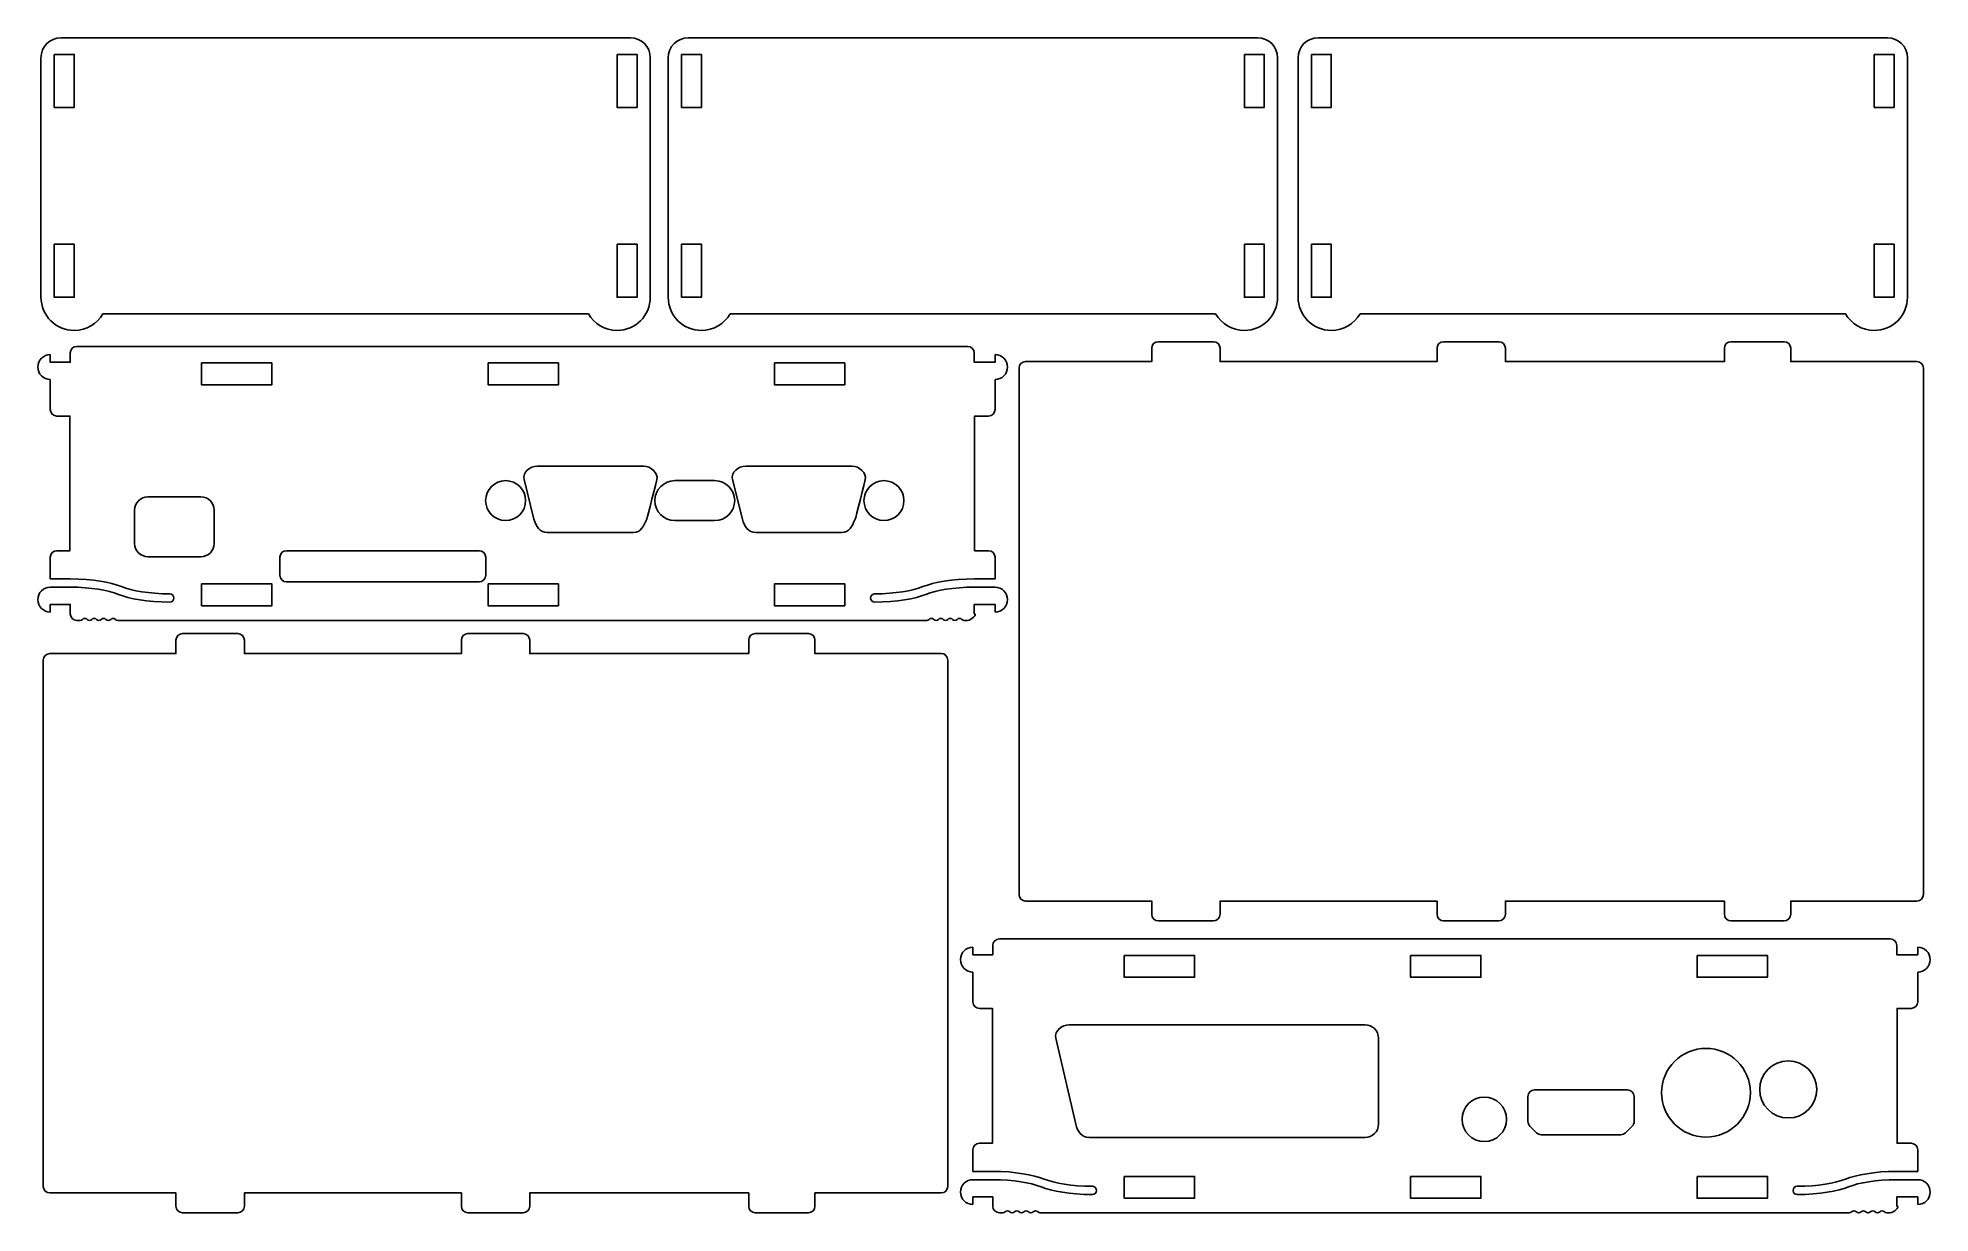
# Model space of a CAD drawing. Extents: x -39 to 246, y 35 to 213.
import ezdxf

# ---------------------------------------------------------------- set-up
doc = ezdxf.new("R2010")
doc.units = 0
doc.layers.get('0').update_dxf_attribs({"linetype": 'CONTINUOUS'})

msp = doc.modelspace()

# ---------------------------------------------------------------- linework, layer by layer
at = {"color": 7}
for points in [[(-35.175035, 212.615276), (50.624943, 212.615457)], [(59.324968, 212.615276), (145.124918, 212.615457)], [(154.224967, 212.615276), (240.024917, 212.615457)], [(-38.17504, 173.515277), (-38.17504, 209.615254)], [(-36.175053, 210.115651), (-33.175053, 210.115651), (-33.175053, 202.115356), (-36.175053, 202.115356), (-36.175053, 210.115651)], [(48.624961, 210.115651), (51.624961, 210.115651), (51.624961, 202.115356), (48.624961, 202.115356), (48.624961, 210.115651)], [(53.624946, 209.615434), (53.624946, 173.515457)], [(56.324963, 173.515277), (56.324963, 209.615254)], [(58.32495, 210.115651), (61.32495, 210.115651), (61.32495, 202.115356), (58.32495, 202.115356), (58.32495, 210.115651)], [(143.124936, 210.115651), (146.124936, 210.115651), (146.124936, 202.115356), (143.124936, 202.115356), (143.124936, 210.115651)], [(148.12492, 209.615434), (148.12492, 173.515457)], [(151.224962, 173.515277), (151.224962, 209.615254)], [(153.22495, 210.115651), (156.224949, 210.115651), (156.224949, 202.115356), (153.22495, 202.115356), (153.22495, 210.115651)], [(238.024935, 210.115651), (241.024935, 210.115651), (241.024935, 202.115356), (238.024935, 202.115356), (238.024935, 210.115651)], [(243.02492, 209.615434), (243.02492, 173.515457)], [(-36.175053, 181.515506), (-33.175053, 181.515506), (-33.175053, 173.515212), (-36.175053, 173.515212), (-36.175053, 181.515506)], [(48.624961, 181.515506), (51.624961, 181.515583), (51.624961, 173.515288), (48.624961, 173.515212), (48.624961, 176.53852), (48.624961, 181.515506)], [(58.32495, 181.515506), (61.32495, 181.515506), (61.32495, 173.515212), (58.32495, 173.515212), (58.32495, 181.515506)], [(143.124936, 181.515506), (146.124936, 181.515583), (146.124936, 173.515288), (143.124936, 173.515212), (143.124936, 176.53852), (143.124936, 181.515506)], [(153.22495, 181.515506), (156.224949, 181.515506), (156.224949, 173.515212), (153.22495, 173.515212), (153.22495, 181.515506)], [(238.024935, 181.515506), (241.024935, 181.515583), (241.024935, 173.515288), (238.024935, 173.515212), (238.024935, 176.53852), (238.024935, 181.515506)], [(44.298977, 171.015321), (-28.849069, 171.015141)], [(138.798952, 171.015321), (65.650934, 171.015141)], [(233.698951, 171.015321), (160.550933, 171.015141)], [(101.425429, 166.115402), (-32.77489, 166.115119)], [(129.163394, 165.817039), (129.163394, 163.815022), (110.171281, 163.815022)], [(138.465475, 166.813636), (130.168548, 166.813636)], [(172.156755, 165.817039), (172.156755, 163.815022), (139.46181, 163.815022), (139.46181, 165.817039)], [(181.450017, 166.813636), (173.153093, 166.813636)], [(215.4479, 165.817039), (215.4479, 163.815022), (182.455171, 163.815022), (182.455171, 165.817039)], [(224.441379, 166.813636), (216.444237, 166.813636)], [(244.438647, 163.815022), (225.437717, 163.815022), (225.437717, 165.817039)], [(-33.774662, 165.115347), (-33.774662, 163.715172), (-36.774676, 163.715172), (-36.774676, 164.865228)], [(-13.97504, 163.614893), (-3.37504, 163.616022), (-3.37504, 160.315975), (-13.97504, 160.314846), (-13.97504, 163.614893)], [(29.175352, 163.614746), (39.775353, 163.615875), (39.775353, 160.315873), (29.175352, 160.314744), (29.175352, 161.601734), (29.175352, 163.614746)], [(72.325351, 163.614893), (82.925353, 163.616022), (82.925353, 160.315975), (72.325351, 160.314846), (72.325351, 163.614893)], [(105.575498, 164.86551), (105.575498, 163.715454), (102.425201, 163.715454), (102.425201, 165.115629)], [(109.174943, 162.818425), (109.174943, 130.769069), (109.174943, 83.510958)], [(245.434985, 83.510958), (245.434985, 162.818425)], [(-36.774676, 161.115553), (-36.774676, 156.616225)], [(105.575498, 156.615802), (105.575498, 161.115835)], [(-35.774907, 155.6161), (-33.824757, 155.6161), (-33.824757, 135.316502), (-35.774907, 135.316502)], [(104.575729, 135.316079), (102.475295, 135.316079), (102.475295, 155.615677), (104.575729, 155.615677)], [(36.101836, 140.065478), (34.60216, 146.065229)], [(36.60241, 148.065479), (52.60239, 148.065479)], [(67.501835, 140.065478), (66.001714, 146.065229)], [(68.001964, 148.065479), (84.001943, 148.065479)], [(-22.074804, 143.415419), (-14.07457, 143.415419)], [(-24.07504, 136.415602), (-24.07504, 141.415169)], [(-12.075039, 141.415169), (-12.075039, 136.415602)], [(51.101961, 138.065228), (38.102086, 138.065228)], [(82.501963, 138.065228), (69.502085, 138.065228)], [(-36.774676, 134.316377), (-36.774676, 131.066235), (-33.774662, 131.066235)], [(-14.07457, 134.415349), (-22.074804, 134.415349), (-22.074804, 134.415349)], [(-2.175039, 131.617237), (-2.175039, 134.317466)], [(-1.175267, 135.317238), (27.825962, 135.317238)], [(28.825735, 134.317466), (28.825735, 131.617237)], [(102.425556, 131.065812), (105.575498, 131.065812), (105.575498, 134.315954)], [(-33.774309, 129.816696), (-36.774323, 129.816414)], [(-13.97504, 130.314745), (-3.37504, 130.315874), (-3.37504, 127.015872), (-13.97504, 127.014743), (-13.97504, 130.314745)], [(27.825962, 130.617465), (12.154797, 130.617465), (-1.175267, 130.617465)], [(29.175352, 130.314745), (39.775353, 130.315874), (39.775353, 127.015872), (29.175352, 127.014743), (29.175352, 128.301733), (29.175352, 130.314745)], [(72.325351, 130.314745), (82.925353, 130.315874), (82.925353, 127.015872), (72.325351, 127.014743), (72.325351, 130.314745)], [(105.575854, 129.815991), (102.425909, 129.816273)], [(-36.774323, 126.067092), (-36.774323, 127.217147), (-33.774309, 127.217147), (-33.774309, 125.816267)], [(-18.149814, 128.191449), (-18.149814, 128.191449)], [(86.801412, 128.191026), (86.801412, 128.191026)], [(102.425909, 125.816549), (102.425909, 127.216724), (105.575854, 127.216724), (105.575854, 126.066669)], [(-32.774537, 124.816495), (-32.274301, 124.816495)], [(-26.617874, 124.816495), (1.810428, 124.816495), (95.269473, 124.816777)], [(-8.53453, 122.813959), (-16.831456, 122.813959)], [(34.450014, 122.813959), (26.153091, 122.813959)], [(77.441377, 122.813959), (69.444235, 122.813959)], [(100.925901, 124.816777), (101.426137, 124.816777)], [(-17.83661, 121.817361), (-17.83661, 119.815345), (-36.828722, 119.815345)], [(25.156753, 121.817361), (25.156753, 119.815345), (-7.538193, 119.815345), (-7.538193, 121.817361)], [(68.447897, 121.817361), (68.447897, 119.815345), (35.455169, 119.815345), (35.455169, 121.817361)], [(97.438645, 119.815345), (78.437715, 119.815345), (78.437715, 121.817361)], [(-37.825059, 118.818747), (-37.825059, 39.510544)], [(98.434982, 39.510544), (98.434982, 118.818747)], [(110.171281, 82.514361), (129.163394, 82.514361), (129.163394, 80.512344)], [(139.46181, 80.512344), (139.46181, 82.514361), (172.156755, 82.514361), (172.156755, 80.512344)], [(182.455171, 80.512344), (182.455171, 82.514361), (215.4479, 82.514361), (215.4479, 80.512344)], [(225.437717, 80.512344), (225.437717, 82.514361), (244.438647, 82.514361)], [(130.168548, 79.515747), (138.465475, 79.515747)], [(173.153093, 79.515747), (181.450017, 79.515747)], [(216.444237, 79.515747), (224.441379, 79.515747)], [(105.225339, 75.814346), (105.225339, 74.414171), (102.225325, 74.414171), (102.225325, 75.564227)], [(240.42543, 76.814401), (106.225111, 76.814118)], [(125.024964, 74.313892), (135.624962, 74.315021), (135.624962, 71.014974), (125.024964, 71.013845), (125.024964, 74.313892)], [(168.175353, 74.313745), (178.775354, 74.314874), (178.775354, 71.014872), (168.175353, 71.013743), (168.175353, 72.300733), (168.175353, 74.313745)], [(211.325353, 74.313892), (221.925354, 74.315021), (221.925354, 71.014974), (211.325353, 71.013845), (211.325353, 74.313892)], [(244.575499, 75.564509), (244.575499, 74.414453), (241.425202, 74.414453), (241.425202, 75.814628)], [(102.225325, 71.814552), (102.225325, 67.315224)], [(244.575499, 67.314801), (244.575499, 71.814834)], [(103.225095, 66.315099), (105.175245, 66.315099), (105.175245, 46.015501), (103.225095, 46.015501)], [(243.57573, 46.015077), (241.475297, 46.015077), (241.475297, 66.314676), (243.57573, 66.314676)], [(116.72515, 63.864476), (161.32519, 63.864476)], [(117.724775, 48.864478), (114.7249, 61.864226)], [(185.851351, 53.040667), (185.851351, 49.290286)], [(200.85111, 54.040439), (186.851123, 54.040439)], [(201.850885, 49.290286), (201.850885, 53.040667), (201.850885, 53.040667)], [(186.144157, 48.583319), (187.143929, 47.583547)], [(200.558304, 47.583547), (201.558076, 48.583319)], [(161.32519, 46.864228), (119.725025, 46.864228)], [(187.850896, 47.290742), (199.851337, 47.290742)], [(102.225325, 45.015376), (102.225325, 41.765234), (105.225339, 41.765234)], [(241.425558, 41.764811), (244.575499, 41.764811), (244.575499, 45.014952)], [(105.225692, 40.515695), (102.225678, 40.515413)], [(125.024964, 41.013744), (135.624962, 41.014873), (135.624962, 37.714871), (125.024964, 37.713742), (125.024964, 41.013744)], [(168.175353, 41.013744), (178.775354, 41.014873), (178.775354, 37.714871), (168.175353, 37.713742), (168.175353, 39.000732), (168.175353, 41.013744)], [(211.325353, 41.013744), (221.925354, 41.014873), (221.925354, 37.714871), (211.325353, 37.713742), (211.325353, 41.013744)], [(244.575855, 40.51499), (241.425911, 40.515272)], [(-36.828722, 38.513947), (-17.83661, 38.513947), (-17.83661, 36.51193)], [(-7.538193, 36.51193), (-7.538193, 38.513947), (25.156753, 38.513947), (25.156753, 36.51193)], [(35.455169, 36.51193), (35.455169, 38.513947), (68.447897, 38.513947), (68.447897, 36.51193)], [(78.437715, 36.51193), (78.437715, 38.513947), (97.438645, 38.513947)], [(102.225678, 36.766091), (102.225678, 37.916146), (105.225692, 37.916146), (105.225692, 36.515266)], [(120.850189, 38.890448), (120.850189, 38.890448)], [(225.801414, 38.890025), (225.801414, 38.890025)], [(241.425911, 36.515548), (241.425911, 37.915723), (244.575855, 37.915723), (244.575855, 36.765667)], [(-16.831456, 35.515333), (-8.53453, 35.515333)], [(26.153091, 35.515333), (34.450014, 35.515333)], [(69.444235, 35.515333), (77.441377, 35.515333)], [(106.225464, 35.515494), (106.7257, 35.515494)], [(112.382128, 35.515494), (140.810432, 35.515494), (234.269475, 35.515776)], [(239.925902, 35.515776), (240.426138, 35.515776)]]:
    msp.add_lwpolyline(points, dxfattribs=at)
at = {"color": 2}
for points in [[(57.329087, 145.876394), (57.329087, 145.876394)], [(34.8333, 142.865351), (34.8333, 142.865351)], [(91.833299, 142.865351), (91.833299, 142.865351)], [(219.360166, 53.614351), (219.360166, 53.614351)], [(229.372592, 54.114353), (229.372592, 54.114353)], [(182.617567, 49.614353), (182.617567, 49.614353)]]:
    msp.add_lwpolyline(points, dxfattribs=at)
at = {"color": 7}
for points in [[(-38.17504, 209.615254), (-38.17504, 211.272251), (-36.831315, 212.615272), (-35.175035, 212.615276)], [(50.624943, 212.615457), (52.281224, 212.61546), (53.624946, 211.272432), (53.624946, 209.615434)], [(56.324963, 209.615254), (56.324963, 211.272251), (57.668688, 212.615272), (59.324968, 212.615276)], [(145.124918, 212.615457), (146.781198, 212.61546), (148.12492, 211.272432), (148.12492, 209.615434)], [(151.224962, 209.615254), (151.224962, 211.272251), (152.568687, 212.615272), (154.224967, 212.615276)], [(240.024917, 212.615457), (241.681198, 212.61546), (243.02492, 211.272432), (243.02492, 209.615434)], [(-33.174802, 168.515355), (-35.936326, 168.515355), (-38.17504, 170.75373), (-38.17504, 173.515277)], [(53.624946, 173.515457), (53.624946, 170.75391), (51.386235, 168.515535), (48.62471, 168.515535)], [(61.325201, 168.515355), (58.563677, 168.515355), (56.324963, 170.75373), (56.324963, 173.515277)], [(148.12492, 173.515457), (148.12492, 170.75391), (145.88621, 168.515535), (143.124685, 168.515535)], [(156.2252, 168.515355), (153.463676, 168.515355), (151.224962, 170.75373), (151.224962, 173.515277)], [(243.02492, 173.515457), (243.02492, 170.75391), (240.786209, 168.515535), (238.024684, 168.515535)], [(-28.849069, 171.015141), (-29.713722, 169.522182), (-31.324844, 168.515355), (-33.174802, 168.515355)], [(48.62471, 168.515535), (46.775108, 168.515535), (45.163983, 169.522363), (44.298977, 171.015321)], [(65.650934, 171.015141), (64.786281, 169.522182), (63.175159, 168.515355), (61.325201, 168.515355)], [(143.124685, 168.515535), (141.275082, 168.515535), (139.663957, 169.522363), (138.798952, 171.015321)], [(160.550933, 171.015141), (159.686281, 169.522182), (158.075159, 168.515355), (156.2252, 168.515355)], [(238.024684, 168.515535), (236.175082, 168.515535), (234.563957, 169.522363), (233.698951, 171.015321)], [(-32.77489, 166.115119), (-33.32734, 166.115119), (-33.774662, 165.667092), (-33.774662, 165.115347)], [(102.425201, 165.115629), (102.425201, 165.667374), (101.977881, 166.115402), (101.425429, 166.115402)], [(130.168548, 166.813636), (129.616945, 166.813634), (129.163394, 166.368784), (129.163394, 165.817039)], [(139.46181, 165.817039), (139.46181, 166.368784), (139.017076, 166.813639), (138.465475, 166.813636)], [(173.153093, 166.813636), (172.601489, 166.813636), (172.156755, 166.368784), (172.156755, 165.817039)], [(182.455171, 165.817039), (182.455171, 166.368784), (182.00162, 166.813636), (181.450017, 166.813636)], [(216.444237, 166.813636), (215.892281, 166.813636), (215.4479, 166.368784), (215.4479, 165.817039)], [(225.437717, 165.817039), (225.437717, 166.368784), (224.992983, 166.813636), (224.441379, 166.813636)], [(-36.774676, 164.865228), (-37.810432, 164.865228), (-38.65004, 164.025969), (-38.65004, 162.990567)], [(-38.65004, 162.990567), (-38.65004, 161.955164), (-37.810079, 161.115553), (-36.774676, 161.115553)], [(107.450156, 162.990849), (107.450156, 164.026252), (106.610898, 164.86551), (105.575498, 164.86551)], [(105.575498, 161.115835), (106.611251, 161.115835), (107.450156, 161.955446), (107.450156, 162.990849)], [(110.171281, 163.815022), (109.618969, 163.815022), (109.174943, 163.37017), (109.174943, 162.818425)], [(245.434985, 162.818425), (245.434985, 163.37017), (244.99025, 163.815022), (244.438647, 163.815022)], [(-36.774676, 156.616225), (-36.774676, 156.064128), (-36.327357, 155.6161), (-35.774907, 155.6161)], [(104.575729, 155.615677), (105.128179, 155.615677), (105.575498, 156.063704), (105.575498, 156.615802)], [(34.60216, 146.065229), (34.334315, 147.136804), (35.497863, 148.065479), (36.60241, 148.065479)], [(52.60239, 148.065479), (53.706937, 148.065479), (54.876706, 146.97351), (54.601934, 146.065229)], [(54.601934, 146.065229), (54.651077, 146.090205), (53.10196, 140.065478), (53.10196, 140.065478)], [(66.001714, 146.065229), (65.733792, 147.136784), (66.897417, 148.065479), (68.001964, 148.065479)], [(84.001943, 148.065479), (85.10649, 148.065479), (86.276259, 146.97351), (86.001487, 146.065229)], [(86.001487, 146.065229), (86.050631, 146.090205), (84.501962, 140.065478), (84.501962, 140.065478)], [(-24.07504, 141.415169), (-24.07504, 142.519716), (-23.179346, 143.415419), (-22.074804, 143.415419)], [(-14.07457, 143.415419), (-12.97003, 143.415419), (-12.075039, 142.519716), (-12.075039, 141.415169)], [(38.102086, 138.065228), (36.997538, 138.065228), (36.369681, 138.993903), (36.101836, 140.065478)], [(53.10196, 140.065478), (52.581008, 138.960931), (52.206508, 138.065228), (51.101961, 138.065228)], [(69.502085, 138.065228), (68.397538, 138.065228), (67.769757, 138.99392), (67.501835, 140.065478)], [(84.501962, 140.065478), (83.981011, 138.960931), (83.60651, 138.065228), (82.501963, 138.065228)], [(-35.774907, 135.316502), (-36.327357, 135.316502), (-36.774676, 134.868474), (-36.774676, 134.316377)], [(-22.074804, 134.415349), (-23.179346, 134.415349), (-24.07504, 135.311052), (-24.07504, 136.415602)], [(-12.075039, 136.415602), (-12.075039, 135.311052), (-12.97003, 134.415349), (-14.07457, 134.415349)], [(-2.175039, 134.317466), (-2.175039, 134.869211), (-1.727012, 135.317238), (-1.175267, 135.317238)], [(27.825962, 135.317238), (28.377707, 135.317238), (28.825735, 134.869211), (28.825735, 134.317466)], [(105.575498, 134.315954), (105.575498, 134.868051), (105.128179, 135.316079), (104.575729, 135.316079)], [(-1.175267, 130.617465), (-1.727012, 130.617465), (-2.175039, 131.065493), (-2.175039, 131.617237)], [(28.825735, 131.617237), (28.825735, 131.065493), (28.377428, 130.599871), (27.825962, 130.617465)], [(-36.774323, 129.816414), (-37.810079, 129.816414), (-38.649687, 128.977156), (-38.649687, 127.941753)], [(-33.774662, 131.066235), (-30.408815, 131.066235), (-27.701604, 130.534599), (-26.05061, 129.899246)], [(-26.498988, 128.733316), (-28.114707, 129.35491), (-30.64059, 129.816696), (-33.774309, 129.816696)], [(-18.774582, 127.56668), (-22.140427, 127.56668), (-24.848343, 128.097963), (-26.498988, 128.733316)], [(-26.05061, 129.899246), (-24.434891, 129.277652), (-21.909007, 128.816219), (-18.774582, 128.816219)], [(-18.774582, 128.816219), (-18.429214, 128.816219), (-18.149814, 128.536466), (-18.149814, 128.191449)], [(86.801412, 128.191026), (86.801412, 128.536395), (87.081165, 128.815795), (87.426182, 128.815795)], [(87.426182, 128.815795), (90.559898, 128.815795), (93.085785, 129.277581), (94.701501, 129.898823)], [(95.150234, 128.732892), (93.499237, 128.09754), (90.792026, 127.566256), (87.426182, 127.566256)], [(94.701501, 129.898823), (96.352498, 130.534176), (99.059709, 131.065812), (102.425556, 131.065812)], [(102.425909, 129.816273), (99.29219, 129.816273), (96.766304, 129.354134), (95.150234, 128.732892)], [(107.450512, 127.94133), (107.450512, 128.976732), (106.611253, 129.815991), (105.575854, 129.815991)], [(-38.649687, 127.941753), (-38.649687, 126.90635), (-37.809726, 126.067092), (-36.774323, 126.067092)], [(-33.774309, 125.816267), (-33.774309, 125.26417), (-33.326987, 124.816495), (-32.774537, 124.816495)], [(-18.149814, 128.191449), (-18.149814, 127.84608), (-18.429566, 127.56668), (-18.774582, 127.56668)], [(87.426182, 127.566256), (87.080812, 127.566256), (86.801412, 127.846009), (86.801412, 128.191026)], [(101.426137, 124.816777), (101.978584, 124.816777), (102.977834, 125.802748), (102.425909, 125.816549)], [(105.575854, 126.066669), (106.611603, 126.066669), (107.450512, 126.905927), (107.450512, 127.94133)], [(-32.274301, 124.816495), (-32.146948, 124.816495), (-32.018537, 124.865531), (-31.920818, 124.962897)], [(-31.920818, 124.962897), (-31.725732, 125.158336), (-31.409643, 125.158336), (-31.213854, 124.962897)], [(-31.213854, 124.962897), (-31.018768, 124.767459), (-30.701973, 124.767459), (-30.506887, 124.96318)], [(-30.506887, 124.96318), (-30.311801, 125.158266), (-29.995007, 125.158266), (-29.799923, 124.962897)], [(-29.799923, 124.962897), (-29.604837, 124.767459), (-29.288043, 124.767459), (-29.092957, 124.96318)], [(-29.092957, 124.96318), (-28.897165, 125.158266), (-28.581079, 125.158266), (-28.385993, 124.962897)], [(-28.385993, 124.962897), (-28.190202, 124.767459), (-27.874113, 124.767459), (-27.678321, 124.96318)], [(-27.678321, 124.96318), (-27.483235, 125.158266), (-27.167149, 125.158266), (-26.971357, 124.962897)], [(-26.971357, 124.962897), (-26.874343, 124.865531), (-26.745932, 124.816495), (-26.617874, 124.816495)], [(-16.831456, 122.813959), (-17.383059, 122.813959), (-17.83661, 122.369106), (-17.83661, 121.817361)], [(-7.538193, 121.817361), (-7.538193, 122.369106), (-7.982927, 122.813959), (-8.53453, 122.813959)], [(26.153091, 122.813959), (25.601487, 122.813959), (25.156753, 122.369106), (25.156753, 121.817361)], [(35.455169, 121.817361), (35.455169, 122.369106), (35.001618, 122.813959), (34.450014, 122.813959)], [(69.444235, 122.813959), (68.892279, 122.813959), (68.447897, 122.369106), (68.447897, 121.817361)], [(78.437715, 121.817361), (78.437715, 122.369106), (77.99298, 122.813959), (77.441377, 122.813959)], [(95.269473, 124.816777), (95.397529, 124.816777), (95.525943, 124.865813), (95.622957, 124.96318)], [(95.622957, 124.96318), (95.818748, 125.158619), (96.134832, 125.158619), (96.329921, 124.963462)], [(96.329921, 124.963462), (96.525712, 124.76767), (96.841798, 124.76767), (97.037593, 124.96318)], [(97.037593, 124.96318), (97.232673, 125.158619), (97.548765, 125.158619), (97.744204, 124.963462)], [(97.744204, 124.963462), (97.939287, 124.76767), (98.256084, 124.76767), (98.45117, 124.96318)], [(98.45117, 124.96318), (98.646607, 125.158619), (98.963401, 125.158619), (99.158484, 124.963462)], [(99.158484, 124.963462), (99.353573, 124.76767), (99.670365, 124.76767), (99.865448, 124.96318)], [(99.865448, 124.96318), (100.061243, 125.158619), (100.377331, 125.158619), (100.572418, 124.96318)], [(100.572418, 124.96318), (100.670134, 124.865813), (100.798548, 124.816777), (100.925901, 124.816777)], [(-36.828722, 119.815345), (-37.381033, 119.815345), (-37.825059, 119.370492), (-37.825059, 118.818747)], [(98.434982, 118.818747), (98.434982, 119.370492), (97.989486, 119.844343), (97.438645, 119.815345)], [(109.174943, 83.510958), (109.174943, 82.959214), (109.618969, 82.514361), (110.171281, 82.514361)], [(244.438647, 82.514361), (244.99025, 82.514361), (245.434985, 82.959214), (245.434985, 83.510958)], [(129.163394, 80.512344), (129.135849, 79.961288), (129.616945, 79.515747), (130.168548, 79.515747)], [(138.465475, 79.515747), (139.017076, 79.515747), (139.46181, 79.9606), (139.46181, 80.512344)], [(172.156755, 80.512344), (172.12921, 79.961288), (172.601489, 79.515747), (173.153093, 79.515747)], [(181.450017, 79.515747), (182.00162, 79.515747), (182.455171, 79.9606), (182.455171, 80.512344)], [(215.4479, 80.512344), (215.4479, 79.960603), (215.892281, 79.515747), (216.444237, 79.515747)], [(224.441379, 79.515747), (224.992983, 79.515747), (225.437717, 79.9606), (225.437717, 80.512344)], [(102.225325, 75.564227), (101.18957, 75.564227), (100.349962, 74.724968), (100.349962, 73.689566)], [(106.225111, 76.814118), (105.672661, 76.814118), (105.225339, 76.366091), (105.225339, 75.814346)], [(241.425202, 75.814628), (241.425202, 76.366373), (240.977883, 76.814401), (240.42543, 76.814401)], [(246.450158, 73.689848), (246.450158, 74.725251), (245.610899, 75.564509), (244.575499, 75.564509)], [(100.349962, 73.689566), (100.349962, 72.654163), (101.189923, 71.814552), (102.225325, 71.814552)], [(244.575499, 71.814834), (245.611252, 71.814834), (246.450158, 72.654445), (246.450158, 73.689848)], [(102.225325, 67.315224), (102.225325, 66.763127), (102.672645, 66.315099), (103.225095, 66.315099)], [(243.57573, 66.314676), (244.12818, 66.314676), (244.575499, 66.762703), (244.575499, 67.314801)], [(114.7249, 61.864226), (114.476538, 62.940489), (115.620602, 63.864476), (116.72515, 63.864476)], [(161.32519, 63.864476), (162.429738, 63.864476), (163.324735, 62.968773), (163.324735, 61.864226)], [(163.324735, 61.864226), (163.324735, 60.197704), (163.324735, 50.531), (163.324735, 48.864478)], [(186.851123, 54.040439), (186.298673, 54.040439), (185.851351, 53.592764), (185.851351, 53.040667)], [(201.850885, 53.040667), (201.850885, 53.592764), (201.402854, 54.040439), (200.85111, 54.040439)], [(119.725025, 46.864228), (118.620478, 46.864228), (117.973139, 47.788215), (117.724775, 48.864478)], [(163.324735, 48.864478), (163.324735, 47.75993), (162.429738, 46.864228), (161.32519, 46.864228)], [(185.851351, 49.290286), (185.851351, 49.024997), (185.956126, 48.770644), (186.144157, 48.583319)], [(201.558076, 48.583319), (201.745401, 48.770644), (201.850885, 49.024997), (201.850885, 49.290286)], [(103.225095, 46.015501), (102.672645, 46.015501), (102.225325, 45.567473), (102.225325, 45.015376)], [(187.143929, 47.583547), (187.331254, 47.395869), (187.585607, 47.290742), (187.850896, 47.290742)], [(199.851337, 47.290742), (200.116629, 47.290742), (200.370982, 47.395869), (200.558304, 47.583547)], [(244.575499, 45.014952), (244.575499, 45.56705), (244.12818, 46.015077), (243.57573, 46.015077)], [(102.225678, 40.515413), (101.189923, 40.515413), (100.350314, 39.676155), (100.350314, 38.640752)], [(105.225339, 41.765234), (108.591186, 41.765234), (111.298397, 41.233598), (112.949392, 40.598245)], [(112.501014, 39.432315), (110.885295, 40.053909), (108.359411, 40.515695), (105.225692, 40.515695)], [(112.949392, 40.598245), (114.565111, 39.976651), (117.090994, 39.515217), (120.225419, 39.515217)], [(226.426183, 39.514794), (229.5599, 39.514794), (232.085786, 39.97658), (233.701503, 40.597822)], [(233.701503, 40.597822), (235.3525, 41.233175), (238.059711, 41.764811), (241.425558, 41.764811)], [(241.425911, 40.515272), (238.292191, 40.515272), (235.766305, 40.053133), (234.150236, 39.431891)], [(246.450513, 38.640329), (246.450513, 39.675731), (245.611255, 40.51499), (244.575855, 40.51499)], [(-37.825059, 39.510544), (-37.825059, 38.958799), (-37.381033, 38.513947), (-36.828722, 38.513947)], [(97.438645, 38.513947), (97.990248, 38.513947), (98.434982, 38.958799), (98.434982, 39.510544)], [(100.350314, 38.640752), (100.350314, 37.605349), (101.190275, 36.766091), (102.225678, 36.766091)], [(120.225419, 38.265679), (116.859575, 38.265679), (114.151658, 38.796962), (112.501014, 39.432315)], [(120.225419, 39.515217), (120.570789, 39.515217), (120.850189, 39.235465), (120.850189, 38.890448)], [(120.850189, 38.890448), (120.850189, 38.545079), (120.570436, 38.265679), (120.225419, 38.265679)], [(225.801414, 38.890025), (225.801414, 39.235394), (226.081167, 39.514794), (226.426183, 39.514794)], [(226.426183, 38.265255), (226.080814, 38.265255), (225.801414, 38.545008), (225.801414, 38.890025)], [(234.150236, 39.431891), (232.499239, 38.796539), (229.792028, 38.265255), (226.426183, 38.265255)], [(244.575855, 36.765667), (245.611605, 36.765667), (246.450513, 37.604926), (246.450513, 38.640329)], [(-17.83661, 36.51193), (-17.864155, 35.960874), (-17.383059, 35.51533), (-16.831456, 35.515333)], [(-8.53453, 35.515333), (-7.982927, 35.515336), (-7.538193, 35.960185), (-7.538193, 36.51193)], [(25.156753, 36.51193), (25.129208, 35.960874), (25.601487, 35.515333), (26.153091, 35.515333)], [(34.450014, 35.515333), (35.001618, 35.515333), (35.455169, 35.960185), (35.455169, 36.51193)], [(68.447897, 36.51193), (68.447897, 35.960188), (68.892279, 35.515333), (69.444235, 35.515333)], [(77.441377, 35.515333), (77.99298, 35.515333), (78.437715, 35.960185), (78.437715, 36.51193)], [(105.225692, 36.515266), (105.225692, 35.963169), (105.673014, 35.515494), (106.225464, 35.515494)], [(106.7257, 35.515494), (106.853053, 35.515494), (106.981464, 35.56453), (107.079184, 35.661896)], [(107.079184, 35.661896), (107.27427, 35.857335), (107.590359, 35.857335), (107.786147, 35.661896)], [(107.786147, 35.661896), (107.981234, 35.466457), (108.298028, 35.466457), (108.493114, 35.662179)], [(108.493114, 35.662179), (108.6882, 35.857265), (109.004995, 35.857265), (109.200078, 35.661896)], [(109.200078, 35.661896), (109.395164, 35.466457), (109.711958, 35.466457), (109.907045, 35.662179)], [(109.907045, 35.662179), (110.102836, 35.857265), (110.418922, 35.857265), (110.614008, 35.661896)], [(110.614008, 35.661896), (110.8098, 35.466457), (111.125889, 35.466457), (111.321681, 35.662179)], [(111.321681, 35.662179), (111.516767, 35.857265), (111.832853, 35.857265), (112.028645, 35.661896)], [(112.028645, 35.661896), (112.125658, 35.56453), (112.25407, 35.515494), (112.382128, 35.515494)], [(234.269475, 35.515776), (234.39753, 35.515776), (234.525944, 35.564812), (234.622958, 35.662179)], [(234.622958, 35.662179), (234.81875, 35.857617), (235.134833, 35.857617), (235.329922, 35.662461)], [(235.329922, 35.662461), (235.525714, 35.466669), (235.8418, 35.466669), (236.037594, 35.662179)], [(236.037594, 35.662179), (236.232675, 35.857617), (236.548766, 35.857617), (236.744205, 35.662461)], [(236.744205, 35.662461), (236.939288, 35.466669), (237.256086, 35.466669), (237.451172, 35.662179)], [(237.451172, 35.662179), (237.646608, 35.857617), (237.963402, 35.857617), (238.158486, 35.662461)], [(238.158486, 35.662461), (238.353575, 35.466669), (238.670366, 35.466669), (238.86545, 35.662179)], [(238.86545, 35.662179), (239.061244, 35.857617), (239.377333, 35.857617), (239.572419, 35.662179)], [(239.572419, 35.662179), (239.670136, 35.564812), (239.79855, 35.515776), (239.925902, 35.515776)], [(240.426138, 35.515776), (240.978586, 35.515776), (241.977836, 36.501747), (241.425911, 36.515548)]]:
    msp.add_open_spline(points, degree=3, dxfattribs=at)
at = {"color": 2}
for points in [[(28.816622, 142.865351), (28.816622, 144.52681), (30.163499, 145.87369), (31.824961, 145.87369)], [(31.824961, 145.87369), (33.486423, 145.87369), (34.8333, 144.52681), (34.8333, 142.865351)], [(57.329087, 145.876394), (55.667625, 145.876394), (54.312837, 144.530422), (54.312837, 142.868963)], [(63.320837, 145.876394), (62.275489, 145.876394), (58.374565, 145.876394), (57.329087, 145.876394)], [(66.337087, 142.868963), (66.337087, 144.530422), (64.982296, 145.876394), (63.320837, 145.876394)], [(85.816621, 142.865351), (85.816621, 144.52681), (87.163498, 145.87369), (88.824963, 145.87369)], [(88.824963, 145.87369), (90.486422, 145.87369), (91.833299, 144.52681), (91.833299, 142.865351)], [(31.824961, 139.857009), (30.163499, 139.857009), (28.816622, 141.203889), (28.816622, 142.865351)], [(34.8333, 142.865351), (34.8333, 141.203889), (33.486423, 139.857009), (31.824961, 139.857009)], [(54.312837, 142.868963), (54.312837, 141.207504), (55.667625, 139.852713), (57.329087, 139.852713)], [(63.320837, 139.852713), (64.982296, 139.852713), (66.337087, 141.207504), (66.337087, 142.868963)], [(88.824963, 139.857009), (87.163498, 139.857009), (85.816621, 141.203889), (85.816621, 142.865351)], [(91.833299, 142.865351), (91.833299, 141.203889), (90.486422, 139.857009), (88.824963, 139.857009)], [(57.329087, 139.852713), (58.374565, 139.852713), (62.275489, 139.852713), (63.320837, 139.852713)], [(205.989761, 53.614351), (205.989761, 57.306484), (208.982829, 60.299549), (212.674968, 60.299549)], [(212.674968, 60.299549), (216.367095, 60.299549), (219.360166, 57.306484), (219.360166, 53.614351)], [(220.777333, 54.114353), (220.777333, 56.487867), (222.701448, 58.411982), (225.074965, 58.411982)], [(225.074965, 58.411982), (227.448477, 58.411982), (229.372592, 56.487867), (229.372592, 54.114353)], [(175.932363, 49.614353), (175.932363, 51.46042), (177.428898, 52.956954), (179.274967, 52.956954)], [(179.274967, 52.956954), (181.12103, 52.956954), (182.617567, 51.46042), (182.617567, 49.614353)], [(212.674968, 46.929147), (208.982829, 46.929147), (205.989761, 49.922216), (205.989761, 53.614351)], [(219.360166, 53.614351), (219.360166, 49.922216), (216.367095, 46.929147), (212.674968, 46.929147)], [(225.074965, 49.816721), (222.701448, 49.816721), (220.777333, 51.740839), (220.777333, 54.114353)], [(229.372592, 54.114353), (229.372592, 51.740839), (227.448477, 49.816721), (225.074965, 49.816721)], [(179.274967, 46.27175), (177.428898, 46.27175), (175.932363, 47.768284), (175.932363, 49.614353)], [(182.617567, 49.614353), (182.617567, 47.768284), (181.12103, 46.27175), (179.274967, 46.27175)]]:
    msp.add_open_spline(points, degree=3, dxfattribs=at)

doc.saveas('drawing.dxf')
